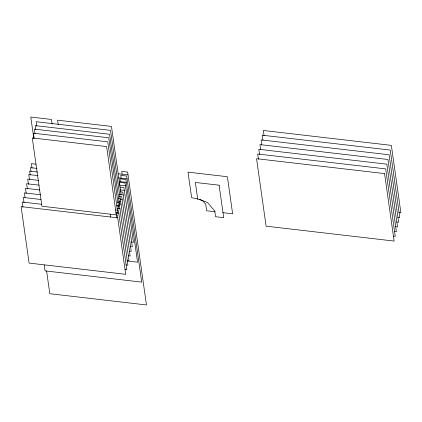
<?xml version="1.0" encoding="UTF-8"?>
<svg xmlns="http://www.w3.org/2000/svg" width="422" height="422" viewBox="0 0 422 422"><rect width="100%" height="100%" fill="white"/><g stroke="black" fill="none" stroke-linecap="round" stroke-linejoin="round"><path stroke-width="0.63" d="M35.975 164.2L31.407 163.667L32.051 168.22M118.202 173.769L128.04 174.914M36.983 168.399L30.458 167.639L31.006 171.532M118.556 177.889L127.091 178.881M398.943 212.63L400.9 212.862L391.347 145.379L263.328 130.477L264.061 135.668M37.458 172.007L29.624 171.095L30.178 174.993M119.03 181.502L126.257 182.341M119.099 182.272L125.028 182.958L133.421 242.275L131.464 242.049M397.814 217.335L399.771 217.562L390.218 150.079L262.199 135.182L262.932 140.373M37.933 175.621L28.796 174.555L29.529 179.751M119.505 185.11L125.429 185.801M119.779 187.057L123.926 187.537L132.323 246.854L130.361 246.627M38.787 180.426L27.694 179.134L28.432 184.33M120.18 189.9L124.332 190.38M396.685 222.035L398.642 222.262L389.089 154.779L261.07 139.882L261.804 145.073M120.46 191.841L122.828 192.115L131.221 251.433L129.264 251.206M38.993 185.158L26.597 183.712L27.33 188.908M119.083 194.479L123.229 194.959M119.183 194.521L121.13 194.748L111.461 126.431L57.592 120.165L58.236 124.717M395.556 226.741L397.513 226.967L387.96 159.484L259.941 144.588L260.675 149.778M119.357 196.42L121.731 196.694L130.124 256.012L128.167 255.785M118.408 198.472L120.186 198.678M39.853 189.963L25.499 188.291L26.233 193.487M120.354 199.332L122.132 199.537M394.428 231.441L396.385 231.667L386.832 164.184L258.813 149.288L259.546 154.478M215.104 211.754L206.664 210.773L205.736 204.211L203.119 201.22L199.564 199.384M222.895 212.662L232.633 213.796L227.384 176.728L188.022 172.15L191.641 197.718L197.844 198.883M118.851 201.067L120.629 201.273L129.026 260.59L127.064 260.363M118.804 201.268L120.581 201.479L110.517 130.361L36.165 121.71L36.809 126.262M117.469 202.37L119.247 202.576M40.712 194.769L24.397 192.87L25.04 197.412M119.252 203.91L121.03 204.116M393.299 236.141L395.256 236.373L385.703 168.89L257.684 153.988L258.417 159.178M117.865 205.171L119.642 205.377L109.578 134.265L35.226 125.608L35.78 129.512M117.754 205.646L119.531 205.852L127.924 265.169L125.967 264.942M116.625 205.889L118.403 206.094M40.918 199.5L23.3 197.449L24.033 202.639M118.155 208.489L119.932 208.695M117.021 208.69L118.798 208.895L108.734 137.778L34.382 129.127L35.026 133.679M115.649 209.956L117.427 210.161M117.247 210.293L118.429 210.43L126.827 269.748L124.87 269.521M116.045 212.757L117.822 212.962L107.758 141.845L33.407 133.194L34.145 138.4M41.778 204.306L22.197 202.027L22.936 207.218M115.871 212.925L118.835 213.274M117.733 217.852L21.1 206.606L29.092 263.08L125.73 274.326L117.332 215.009L41.942 206.242L32.272 137.925L106.624 146.576L116.688 217.694M127.112 260.981L137.561 262.194L125.856 179.498L119.932 178.812L120.333 181.655M122.116 174.223L121.715 171.385L127.639 172.07L146.45 304.958L49.812 293.712L46.594 270.956M121.167 178.195L120.761 175.352L126.69 176.043L141.702 282.112L45.064 270.866L44.236 265.021M119.183 182.837L119.421 184.546M110.369 214.202L110.764 217.003M52.106 124.005L51.463 119.447L30.79 117.042L33.829 138.516M384.574 173.59L256.555 158.693L266.103 226.176L394.127 241.073L384.574 173.59M219.108 185.205L195.349 182.441L197.765 199.516L201.115 199.907L207.534 202.586L214.756 210.989L215.568 216.702L223.697 217.652L219.108 185.205"/></g></svg>
